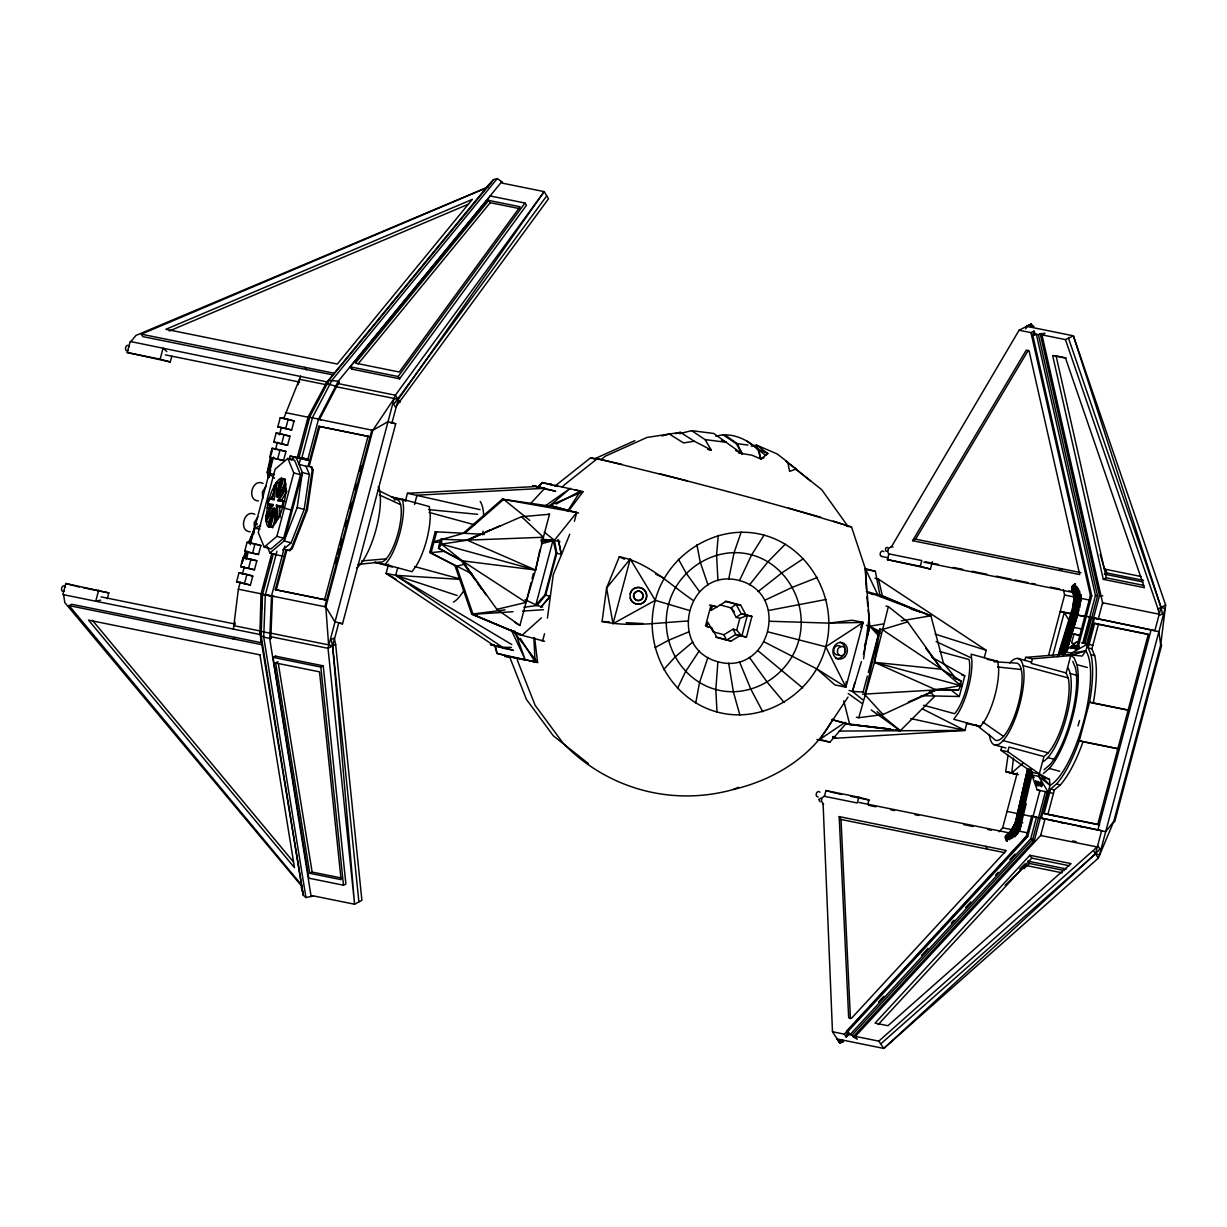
<?xml version="1.0" encoding="UTF-8"?>
<svg xmlns="http://www.w3.org/2000/svg" width="1227" height="1227" viewBox="0 0 1227 1227"><rect width="100%" height="100%" fill="white"/><g stroke="black" fill="none" stroke-linecap="round" stroke-linejoin="round"><path stroke-width="1.5" d="M1077.367 647.503L1078.962 645.862L1073.134 648.5M358.897 901.83L332.64 645.954L331.183 639.528L334.189 638.009L335.646 644.42L361.904 900.311L354.588 904.238L313.268 895.863L305.968 897.597L303.238 895.173L259.925 632.994L261.014 593.929L262.041 594.006L261.719 608.883M261.014 593.929L262.517 594.558L261.106 635.601L303.238 895.173M262.517 594.558L265.293 595.126L263.713 637.15L305.968 897.597M313.268 895.863L311.137 896.538L269.741 638.838L271.474 596.061L265.293 595.126M260.968 632.779L259.925 632.994L261.106 635.601L263.713 637.15L270.784 638.623L272.486 596.123L238.36 589.205L240.323 581.797M267.547 503.392L273.038 504.512L265.784 516.429L266.29 521.276A19.203 5.767 -74.8 0 0 268.575 526.843L270.538 527.242A19.203 5.767 -74.8 0 0 275.4 523.116L277.992 518.868A19.203 5.767 -74.8 0 0 282.593 507.457L284.296 501.061A19.203 5.767 -74.8 0 0 285.937 489.036L285.753 484.236A19.203 5.767 -74.8 0 0 283.468 478.653L281.504 478.254A19.203 5.767 -74.8 0 0 276.642 482.38L273.759 486.444L274.265 499.941L268.759 498.822L268.069 501.091L266.029 519.144M284.296 501.061L277.624 500.616L284.894 488.699L284.771 485.263L277.501 497.196L282.287 479.205L280.891 478.929L276.106 496.904L275.6 483.407M1006.999 841.308L1005.296 836.737L1009.33 832.857A10.383 3.037 -63.6 0 0 1012.505 829.038M440.846 539.313L441.705 539.42L441.459 544.128L438.438 548.331L440.846 539.313L467.702 540.141L543.392 537.257L549.497 514.266L548.73 514.174M862.535 694.206L936.186 689.927L958.578 689.911L960.741 685.602L960.986 680.893L941.676 669.267L882.244 629.574L879.866 629.037L868.317 672.488M846.016 685.295L846.216 681.568M441.705 539.42L439.634 543.822L439.297 548.454L462.211 560.8L526.061 602.426L519.941 625.402L519.159 625.31M717.902 661.767C769.666 675.954 791.016 594.282 739.498 580.57C687.733 566.368 666.384 648.055 717.902 661.767L715.832 689.513L716.997 711.967C763.654 724.866 813.976 693.025 825.756 646.782C838.44 600.647 810.878 547.84 764.038 535.141C717.366 522.257 667.059 554.098 655.264 600.34C642.595 646.476 670.157 699.283 716.997 711.967M718.255 535.386L716.568 555.033L717.964 580.678M282.593 507.457L283.115 501.736L281.903 506.306L276.412 505.187L276.919 518.684L275.063 521.72L274.572 508.223L269.787 526.199L270.538 527.242L274.94 510.677L274.572 508.223M1008.073 755.126L1005.695 771.645L1015.695 774.268L1011.754 772.872L1013.425 758.102M269.373 477.41L270.983 457.656M271.397 454.097L271.811 450.539L267.256 472.364L268.314 477.763M238.36 589.205L233.391 629.129M547.441 618.086L553.27 574.711L569.742 534.251M687.58 621.077C659.19 622.488 630.218 627.503 602.089 621.491L606.583 588.009L619.313 556.767C648.04 562.211 669.651 584.374 693.086 600.356M863.593 658.807L869.115 617.794L865.311 568.592L851.492 526.889L788.394 508.07M253.805 533.668L254.602 528.131L260.707 525.769M267.241 546.46L269.925 552.978L284.143 540.923L297.179 507.518L302.348 472.502L296.09 457.257M282.609 550.064L291.136 542.84L304.173 509.42L309.342 474.404L305.998 466.26M289.817 550.586L288.851 550.325L291.382 548.178L306.336 509.849L312.256 469.711L311.075 466.797L313.222 469.972L307.302 510.125L292.348 548.438L289.817 550.586L285.922 549.727L275.308 589.65L325.569 599.896L275.308 589.65M268.59 513.576L269.909 505.033L268.437 512.809A19.203 5.767 -74.8 0 1 269.909 505.033L267.747 504.45L269.449 498.055A19.203 5.767 -74.8 0 1 274.05 486.628L276.642 482.38L278.59 482.917A19.203 5.767 -74.8 0 1 279.909 481.122M256.918 524.957L257.133 523.592M1080.573 594.481A16.718 5 -86 0 1 1080.22 604.42L1079.699 607.58L1077.413 607.58L1073.134 606.061L1073.41 603.623A12.055 3.604 -86 0 0 1072.613 590.939L1071.723 587.012L1075.481 583.868M1073.134 606.061L1073.487 603.837A13.083 3.911 -86 0 0 1072.628 590.095L1071.493 587.948M1073.456 606.353L1073.993 603.239A10.383 3.098 -86 0 0 1074.208 601.153M1073.978 606.659L1074.361 604.267A15.153 4.525 -86 0 0 1073.364 588.346L1072.183 586.107M546.675 195.937L393.729 404.389L395.569 407.241L548.515 198.789L544.174 191.627L395.355 395.201L394.158 398.484L328.023 648.301L354.588 904.238L332.64 645.954L338.79 622.779M891.201 547.181L1019.085 330.232L1026.708 326.351L1073.38 335.815L1165.65 605.064L1160.681 644.988L1113.702 821.584L1098.318 858.164L883.808 1048.425L837.136 1038.962L832.473 1031.738L823.072 803.256M868.164 609.742L869.805 626.23L863.379 654.313M274.465 478.208L269.096 473.668L271.98 457.87M695.74 702.948L699.528 682.595L707.872 657.503M728.715 579.159L734.114 552.564L741.169 532.15M539.88 549.941L535.585 570.018L526.061 602.426L496.889 609.344L462.211 560.8L441.459 544.128L439.634 543.822M1027.444 769.452L1015.895 821.139A11.135 3.252 -63.6 0 1 1008.625 833.133L1006.447 835.066A5.445 5.199 -78.5 0 0 1005.726 838.394L1007.03 841.139M1027.643 769.268L1015.281 822.657A13.083 3.819 -63.6 0 1 1007.643 834.375L1005.557 835.817M1016.646 821.906L1028.057 769.16M1028.686 769.13L1016.263 822.657A15.153 4.417 -63.6 0 1 1007.428 836.216L1005.25 837.734M1029.468 769.176L1016.999 822.857A16.058 4.693 -63.6 0 1 1007.628 837.228L1005.404 838.762M1030.343 769.298L1017.827 823.148A16.795 4.908 -63.6 0 1 1008.027 838.179L1005.772 839.743M1031.278 769.498L1018.701 823.547M1031.769 771.599L1019.545 824.007A17.561 5.123 -63.6 0 1 1009.284 839.728M1032.597 771.89L1020.312 824.498A17.546 5.123 -63.6 0 1 1011.784 838.547M1026.201 803.608L1020.941 824.989A17.255 5.031 -63.6 0 1 1014.361 836.676M480.754 533.99L466.843 540.033L535.585 570.018L441.459 544.128L467.702 540.141L521.536 516.705L543.392 537.257L535.585 570.018L461.352 560.693L438.438 548.331M885.986 606.046L888.363 606.598L874.452 662.335L858.793 717.718L856.415 717.182M273.038 504.512L265.784 516.429M526.061 602.426L531.107 582.488M532.027 578.853L533.408 573.423M107.316 598.653L108.835 592.917L65.798 583.485L62.853 594.558L260.538 634.62L261.55 642.994M171.811 356.229L170.277 361.965L127.24 352.532L130.185 341.459L328.284 382.164M98.681 590.156L95.737 601.23L100.706 600.126M127.24 352.532L160.124 359.204L163.068 348.131L166.811 351.597M236.566 581.843L238.974 572.825L246.918 574.435L252.793 576.046L250.4 585.049L236.566 581.843L250.4 585.049M240.63 566.567L243.023 557.564L250.968 559.175L256.857 560.77L254.464 569.788L240.63 566.567L254.464 569.788M244.694 551.306L247.087 542.288L255.032 543.898L260.922 545.509L258.514 554.512L244.694 551.306L258.514 554.512M269.695 457.303L272.103 448.284L280.047 449.895L285.922 451.505L283.529 460.508L269.695 457.303L283.529 460.508M273.759 442.027L276.152 433.024L284.097 434.634L289.986 436.229L287.593 445.248L273.759 442.027L287.593 445.248M277.823 426.766L280.216 417.747L288.161 419.358L294.051 420.968L291.658 429.987L277.823 426.766L291.658 429.987M270.4 461.628L267.256 472.364L274.388 474.742M242.302 574.405L244.265 566.997M246.228 559.589L248.207 552.196M250.17 544.788L273.514 457.011M275.492 449.619L277.455 442.211M279.434 434.818L281.397 427.41M283.851 418.162L300.722 376.029M244.51 583.454L246.918 574.435M248.575 568.178L250.968 559.175M252.639 552.917L255.032 543.898M277.639 458.913L280.047 449.895M281.704 443.637L284.097 434.634M285.768 428.376L288.161 419.358M234.924 622.12L233.974 625.678L261.244 631.199M298.1 384.649L299.526 379.296L326.781 384.833M274.511 499.067L269.449 498.055L267.747 504.45L273.284 505.723M268.575 526.843L272.992 510.279L266.29 521.276L268.452 521.858A19.203 5.767 -74.8 0 0 268.713 523.975M281.504 478.254L277.103 494.834L276.642 482.38M277.501 497.196L279.05 495.233L283.468 478.653L285.431 479.19L281.995 492.073M289.373 459.143L290.201 456.061L308.606 460.34M272.701 527.84L275.63 516.782M262.041 594.006L261.075 593.745L271.688 553.822L283.1 556.214M308.1 416.95L297.44 457.058L307.885 459.174L318.56 419.067L338.284 381.183L501.782 181.703L497.257 178.575L493.591 179.633L487.763 185.906L326.535 382.609L308.1 416.95L318.56 419.067M264.219 547.089L276.888 536.352L293.774 472.916L287.824 458.407L275.155 469.143L258.268 532.579L264.219 547.089L270.998 548.929L283.667 538.193L300.538 474.772L294.587 460.263L287.824 458.407M263.974 586.751L265.415 581.307M270.247 563.162L271.688 557.718M307.087 424.665L308.529 419.22M273.314 554.006L262.701 593.914L261.075 593.745M299.051 457.226L309.848 416.674L328.989 380.462L338.284 381.183L338.913 382.533M300.646 458.177L299.005 464.358L306.965 466.521M265.461 594.466L276.965 551.26M301.827 457.794L312.609 417.226L332.103 380.079L497.257 178.575M271.52 595.862L284.787 546.03M319.726 426.567L309.112 466.475L308.146 466.214L318.759 426.29L369.02 436.551L318.759 426.29M276.274 589.911L286.888 550.003L285.922 549.727M324.603 599.635L368.054 436.291M335.324 563.193L336.796 557.687M337.762 554.006L339.235 548.5M340.216 544.834L341.673 539.328M345.094 526.49L346.551 520.984M349.971 508.131L351.443 502.625M354.864 489.772L356.321 484.266M359.741 471.429L361.213 465.923M332.64 645.954L328.606 644.865L325.83 606.936L372.809 430.34L394.158 398.484L398.177 399.573L544.174 191.627L502.334 183.145L501.322 181.657L502.84 183.252M392.011 422.748L398.177 399.573M338.882 623.055L342.517 623.807L395.738 423.76L387.993 421.659L372.809 430.34L318.499 419.266L319.465 419.527L339.081 381.904M388.591 564.129L386.122 573.377L493.868 645.525L502.487 647.273L511.398 647.411M405.462 500.693L407.441 493.285L536.168 486.521L544.788 488.269L530.938 503.193M397.655 567.917L395.692 575.31L502.487 647.273M414.527 504.481L416.996 495.217L544.788 488.269M471.935 573.807L429.741 552.426L435.232 531.766L484.358 534.358M542.671 606.966L535.785 605.126L553.116 539.957L559.972 541.797M535.785 605.126L544.911 594.926L556.061 552.994L553.116 539.957M574.389 521.276L576.705 512.518L502.272 499.19L464.036 532.564L465.432 532.748L503.668 499.374L529.773 520.432M544.543 633.73L542.687 640.724L541.429 640.555M655.264 600.34L613.025 623.699L630.233 558.975L655.264 600.34L689.022 610.356M725.249 601.322L736.047 604.267L741.231 613.791L747.32 615.448L741.814 636.169L736.706 630.111L739.835 618.362L747.32 615.448L751.936 616.383L746.43 637.104L743.347 636.491M769.82 621.261L828.946 623.117L852.198 620.218L863.133 622.426L845.909 687.151L834.973 684.942L816.768 668.868L764.314 641.982M858.823 797.243L825.94 790.571L824.421 796.323L857.305 802.979L858.823 797.243L868.977 800.004L867.995 803.7M887.382 559.619L888.915 553.883L921.799 560.555L920.265 566.291L887.382 559.619L930.419 569.052L932.382 561.675M862.612 699.743L852.474 691.399L854.882 682.35M864.514 646.154L865.955 640.709M866.922 637.089L869.805 626.23L882.765 624.006M861.446 661.598L852.474 691.399L849.069 690.448M863.01 692.396L867.351 676.108M921.14 695.694L959.299 696.507L964.805 675.847L931.446 656.997M966.907 722.994L964.928 730.402L836.247 738.209L832.796 737.504M984.269 657.703L986.232 650.31L878.547 579.19L874.897 578.208M1041.462 834.636L855.357 1036.37L878.823 1041.14L883.808 1048.425L1095.496 853.793L1101.662 830.618L1041.294 818.118L1050.021 785.341L1049.438 779.283L1039.3 773.9L1032.444 772.504L1000.91 750.28L1001.738 747.197M1024.806 660.494L1025.619 657.396L1063.916 654.206L1082.214 656.077L1085.788 650.862L1094.515 618.086L1158.901 631.675L1160.681 644.988L1161.647 645.249L1114.668 821.845L1113.702 821.584L1105.68 831.707L1041.294 818.118M1063.916 654.206L1064.576 651.752L1071.416 653.147L1085.788 650.862A72.04 21.657 -74.8 0 1 1083.671 721.307A72.04 21.657 -74.8 0 1 1050.021 785.341L1039.3 773.9L1007.766 751.676L1008.993 747.044L1043.916 756.553L1048.241 752.872A44.801 13.466 -74.8 0 0 1068.196 677.902L1066.156 672.933L1071.416 653.147L1087.597 644.037L1081.416 642.795M1085.788 650.862L1070.772 655.586L1032.474 658.792L1031.232 663.424L1066.156 672.933M999.023 831.753L1002.674 827.796L1017.275 772.903M1048.533 655.448L1064.591 595.034L1063.41 589.758M1052.628 656.246L1064.269 612.503L1069.837 613.623M1032.444 772.504L1031.8 774.958L1037.198 789.927L1039.683 790.617M1067.306 649.466L1072.229 630.954M1080.343 635.295L1073.993 634.006L1071.585 643.025L1074.775 643.669M1043.916 756.553L1038.64 776.338L1048.195 792.167L1037.198 789.927M848.67 1034.361L846.584 1031.125L1026.37 836.247L1031.769 815.955L1033.149 816.231M1076.739 646.905L1090.374 595.632L1091.754 595.908L1078.119 647.181M846.584 1031.125L847.949 1031.416L1027.751 836.523L1039.944 790.495M847.949 1031.416L850.035 1034.637L1030.726 838.793L1036.478 817.151L1031.769 815.955M1082.781 643.071L1095.45 595.463L1036.355 334.296L1031.57 335.753L1034.974 334.02M1083.472 643.209L1090.389 617.258M1019.085 330.232L1030.971 332.624L1033.978 331.106L1034.714 332.686L1032.919 333.591L1038.425 334.71L1097.521 595.877L1084.852 643.485L1086.616 643.96L1099.469 595.647L1040.22 333.79L1044.975 333.33L1041.968 334.864L1102.843 603.883M1044.131 813.47L1050.649 788.961L1056.6 783.915A77.209 23.206 -74.8 0 0 1079.285 740.755L1089.545 702.135A77.209 23.206 -74.8 0 0 1090.987 654.681L1088.18 647.856L1094.699 623.347L1148.319 634.221L1097.736 824.345L1044.131 813.47L1046.616 814.145M1117.935 748.853L1083.012 741.783A77.209 23.206 -74.8 0 1 1060.327 784.927L1054.376 789.973L1047.858 814.483L1099.637 824.989M1126.371 709.866L1093.272 703.163A77.209 23.206 -74.8 0 0 1094.714 655.709L1091.907 648.884L1098.426 624.359L1148.349 634.482M1097.935 829.605L1151.156 629.574M1041.968 334.864L1065.45 339.618L1073.38 335.815L1161.033 607.411L1154.883 630.586L1089.009 616.966M1057.582 656.706L1073.242 605.571A11.135 3.328 -86 0 0 1072.858 591.705M1058.456 655.172L1074.254 605.34L1058.993 655.479M1060.251 653.976L1075.097 604.451A16.058 4.801 -86 0 0 1074.039 587.564L1072.843 585.279M1061.094 654.298L1075.972 604.574A16.795 5.015 -86 0 0 1074.867 586.92M1061.999 654.574L1076.923 604.65A17.301 5.169 -86 0 0 1075.788 586.46L1074.545 584.129M1062.919 654.804L1077.889 604.681A17.561 5.245 -86 0 0 1076.723 586.215M1063.778 654.957L1078.794 604.65A17.546 5.245 -86 0 0 1078.334 588.393M1066.769 647.335L1068.41 641.997M1070.604 634.865L1073.334 625.954M1075.527 618.822L1077.168 613.469M1065.097 653.224L1079.591 604.558A17.255 5.153 -86 0 0 1079.653 591.23M1066.754 649.436L1077.705 613.776M1066.248 651.399L1079.147 609.405M1066.631 651.307L1078.027 614.067M268.468 501.214L269.449 498.055L271.612 498.637L274.127 492.073M746.43 637.104L740.341 635.448L731.123 641.046L716.737 637.12L711.553 627.611L705.479 625.954L711 605.233L717.059 606.874L712.442 605.939L711 610.494L726.277 601.276L740.663 605.202L745.847 614.727L751.936 616.383M244.925 558.469L247.194 551.322M250.047 542.411L254.602 528.131L259.894 529.205M245.799 551.061L241.765 563.515L246.259 551.138M249.464 542.288L254.602 528.131L248.958 542.227M1022.797 822.857L1017.106 820.434L1015.097 822.857A12.055 3.512 -63.6 0 1 1008.057 833.654M1016.493 820.464L1015.68 822.596A14.141 4.126 -63.6 0 1 1007.428 835.25L1005.296 836.737M677.519 688.516L685.571 671.537L699.329 650.739M739.498 580.57L751.645 554.865L764.038 535.141M269.096 473.668L270.753 470.278M860.694 627.365L863.133 622.426L828.946 623.117M248.682 542.181L252.195 535.678M286.965 491.153L281.397 500.616L277.624 500.616M912.581 540.693L1026.263 350.17L1029.054 350.738L1079.699 574.573L912.581 540.693L915.587 539.159L1028.287 350.293M279.05 495.233L285.753 484.236M268.452 521.858L271.32 517.15M567.441 511.368L580.509 490.999L574.911 489.864M516.874 657.626A181.151 172.731 -78.5 0 0 517.763 661.307L535.125 705.295L562.963 743.025A187.179 178.482 -78.5 0 0 733.439 789.467C773.992 779.851 812.857 756.538 832.934 719.022M1025.665 328.882L1027.674 325.861L1031.232 324.051L1033.671 326.612L1031.539 327.333M846.155 723.424L829.958 742.136L819.866 739.39L848.026 697.074M1074.852 646.261L1073.932 647.166M392.41 567.104L374.603 562.242L385.293 564.42L389.634 558.408A38.083 11.442 -74.8 0 0 403.484 506.368L402.625 499.297L391.934 497.134L406.168 501.015M980.434 726.553L984.775 720.54A38.083 11.442 -74.8 0 0 998.625 668.5L997.766 661.43L971.063 654.16L971.922 661.23A38.083 11.442 -74.8 0 1 958.072 713.27L953.732 719.283L980.434 726.553L966.186 723.409M350.293 366.827L398.131 376.536L524.972 203.022L526.444 205.292L399.603 378.806L351.766 369.112L350.293 366.827L490.325 195.998L524.972 203.022M568.178 511.567L583.024 491.69L542.457 482.579L536.843 487.748M749.528 584.834L767.964 561.782L785.295 544.174M541.49 543.745L554.42 540.309L576.705 512.518L575.448 512.349M130.89 341.612L135.906 335.462L488.392 186.841L487.763 185.906L491.398 182.302M630.233 558.975L606.583 588.009L613.025 623.699M327.87 381.536L493.591 179.633M488.76 200.415L355.385 363.131L399.296 372.026L520.11 206.765L488.76 200.415L490.233 202.685L519.727 208.667M358.069 363.928L490.233 202.685M523.914 607.304L537.089 605.478L545.662 595.126L556.813 553.208L554.42 540.309L544.267 532.119M540.862 607.35L550.018 596.307M537.472 488.346L542.457 482.579L552.533 485.325L550.616 483.76M268.759 498.822L269.449 498.055M540.616 607.288L550.356 596.399L544.911 594.926M663.608 669.651L674.942 657.135L692.856 641.966M832.473 1031.738L844.345 1034.146L866.369 1010.266M870.265 1006.048L910.434 962.505M914.314 958.287L938.946 931.6M941.538 928.793L957.091 911.937M959.683 909.13L983.011 883.839M985.603 881.032L1025.772 837.489M844.345 1034.146L846.185 1036.999L848.777 1034.177M878.563 1001.953L883.762 996.324M921.462 955.465L927.949 948.41M951.354 923.057L953.946 920.235M965.649 907.551L970.848 901.922M995.542 875.158L998.149 872.336M1009.852 859.652L1015.051 854.023M846.185 1036.999L847.704 1035.649L846.599 1033.947L852.105 1035.067L1032.781 839.222L1030.726 838.793M855.357 1036.37L857.198 1039.223L853.21 1036.769L1034.361 840.418M1029.898 855.28L875.05 1023.119L887.934 1025.726L1071.048 863.609L1029.898 855.28L1031.738 858.118L1069.146 865.71M878.195 1024.56L1031.738 858.118M878.823 1041.14L1098.104 846.124L1099.944 848.977L1095.496 853.793L880.664 1043.993M831.814 719.697L849.713 724.482L900.311 730.725L934.499 696.522L929.33 690.893M266.09 486.076L262.379 491.92L262.701 498.868M257.885 516.935L254.173 522.779L254.48 529.727M887.857 550.662C884.498 553.607 884.759 545.371 888.026 547.886M1019.698 869.115L1025.159 863.808M1005.097 885.373L1025.634 865.418L1062.229 872.842M1023.901 868.747L1029.376 863.425L1064.422 870.526M541.414 617.887L522.088 635.218L471.689 614.144L455.11 566.107M328.989 380.462L326.535 382.609L327.333 383.33M1005.695 771.645L1011.754 772.872L1022.919 763.317M549.006 506.475L570.417 488.254L545.478 505.754M291.029 460.14L294.756 456.981M302.716 459.159L303.621 458.377L304.051 459.419L302.655 458.116L303.621 458.377M1043.978 769.774L1049.606 765.004A58.052 17.454 -74.8 0 0 1075.45 667.856L1072.812 661.414M1043.303 773.547L1049.315 768.455A62.025 18.65 -74.8 0 0 1076.923 664.651L1074.1 657.764L1071.309 655.755M1007.106 834.176L1010.711 833.21M1064.576 651.752L1076.6 641.813L1079.346 642.365M555.064 486.015L590.647 457.778L601.092 459.634L605.264 456.214L646.997 437.441L680.433 432.349L694.283 441.245L711.246 450.002L705.05 439.603L691.583 430.646L679.635 433.683M1071.708 647.319L1070.834 648.516L1072.904 647.825M758.071 591.598L781.906 572.84L803.501 558.607M738.746 453.054L751.906 455.171L760.771 458.975L767.841 453.591L756.584 445.125L751.292 446.107M720.203 604.911L731.062 607.856L736.246 617.38L741.231 613.791L745.847 614.727M1006.309 840.618L1008.594 839.053A17.301 5.046 -63.6 0 0 1018.701 823.547M819.866 739.39L845.158 722.32M1076.846 647.749L1075.251 649.39L1079.361 647.028L1074.898 648.362L1077.03 646.414M768.378 631.982L825.756 646.782L863.133 622.426M1074.959 647.15C1080.573 642.288 1067.797 650.31 1075.327 646.905M711.553 627.611L706.936 626.675L707.872 622.258L713.056 631.782L723.915 634.742L733.117 629.144L736.706 630.111M128.452 350.431C123.053 352.931 126.059 341.689 129.464 346.597M64.479 590.893C59.08 593.408 62.086 582.15 65.491 587.058M654.927 647.657L668.332 640.371L688.868 631.844M556.107 504.036L580.509 490.999M1026.708 326.351L1031.232 324.051L1026.125 326.658M300.676 883.9L69.111 605.617L71.718 604.282L261.872 642.825M232.67 638.761L235.277 637.442M273.007 657.365L275.492 656.154L323.238 665.832L345.891 883.977L343.483 885.204L308.836 878.179L273.007 657.365L320.83 667.059L323.238 665.832M273.36 657.442L275.768 656.215M275.615 662.963L319.526 671.859L341.091 879.652L309.741 873.287L275.615 662.963L278.023 661.736M335.646 644.42L328.023 648.301L271.106 636.767M1038.425 334.71L1040.22 333.79M309.741 873.287L312.149 872.075L341.658 878.041M1059.024 570.371L1062.03 568.837M1104.346 574.144L1106.754 572.917M1107.03 572.978L1104.622 574.19L1142.966 581.966M1103.303 579.343L1144.438 587.687L1065.527 358.131L1052.659 355.523L1103.303 579.343L1106.309 577.825L1143.717 585.402M1068.456 338.085L1161.033 607.411L1162.49 613.837L1159.484 615.371L1158.027 608.945L1165.65 605.064M270.937 638.055L270.784 638.623M764.544 600.371L792.535 587.242L817.427 577.457M858.793 717.718L883.011 714.528L936.186 689.927L960.741 685.602L941.676 669.267L925.756 648.316M824.59 795.771L822.274 797.734A5.445 5.199 -78.5 0 0 821.553 801.062L822.857 803.823A2.96 2.822 -78.5 0 0 823.639 804.298M634.865 440.677L594.574 458.806L599.466 459.419M467.702 540.141L500.217 525.708M485.969 531.72L489.45 530.202M908.409 701.967L936.186 689.927L874.452 662.335L879.866 629.037L864.912 694.743L883.011 714.528M733.439 789.467L738.577 787.243M842.474 1040.036L843.47 1041.585L839.958 1043.073L837.136 1038.962M332.87 374.879L142.915 336.643L141.32 334.173L485.769 188.16M169.249 331.014L468.561 204.127M547.84 506.153L583.024 491.69M746.277 440.708L757.887 449.327L760.771 458.975L764.068 457.794M1075.435 584.021L1072.95 585.739A5.445 5.199 -78.5 0 0 1071.907 588.991L1073.978 592.733A9.847 2.945 -86 0 1 1074.361 593.975M432.487 542.104L465.432 532.748M882.244 629.574L907.643 621.89L941.676 669.267L874.452 662.335L960.741 685.602M429.741 552.426L456.505 566.291L465.739 563.837M661.92 435.953L669.282 434.036L683.516 442.901L694.283 441.245M675.448 433.622L680.433 432.349M715.878 436.321C731.2 431.459 747.55 439.542 758.853 449.742L760.771 458.975M325.907 384.296L327.747 383.867L336.367 386.413M768.531 610.479L826.093 599.466M269.787 526.199L268.391 525.923L273.176 507.932L265.906 519.865L266.29 521.276M504.65 656.552L507.104 656.138L535.064 661.798L533.868 637.549M901.278 620.847L930.894 615.77L943.425 662.979L956.232 678.93M456.505 566.291L473.085 614.328L522.088 635.218L471.689 614.144L505.079 609.896M358.161 564.435L380.293 562.058A32.377 9.739 -74.8 0 0 399.174 528.607A32.377 9.739 -74.8 0 0 394.174 500.049M506.705 657.12L509.619 656.828L526.383 699.329L553.27 735.755L588.439 763.639M444.404 551.291L431.137 552.61L436.628 531.951L435.232 531.766M541.138 541.644L554.42 540.309L541.168 539.19M521.536 516.705L549.497 514.266M361.781 560.908L386.183 558.837M473.085 614.328L513.024 611.706M522.533 611.092L543.454 609.712M433.883 542.288L441.536 542.15M541.03 540.524L554.42 540.309M839.069 731.062L964.928 730.402L922.428 708.899M935.419 689.329L958.578 689.911M602.089 621.491L609.497 621.859M626.169 622.702L642.825 623.546M1099.469 595.647L1102.766 595.831M993.977 661.752L1016.769 663.132A39.97 12.009 -74.8 0 1 1016.846 709.175A39.97 12.009 -74.8 0 1 993.517 738.439L976.14 724.881M460.186 579.389L395.692 575.31L386.122 573.377L396.014 579.251M852.474 691.399L863.915 692.12M271.474 596.061L272.486 596.123M519.266 634.451L518.331 634.374L544.619 641.261M428.606 509.619L477.564 514.312M883.931 551.69C880.894 548.745 878.103 556.291 882.121 556.506M258.391 500.938C246.336 500.34 252.287 477.886 263.038 483.453M250.17 531.782C238.13 531.184 244.081 508.73 254.833 514.312M818.148 796.967C814.13 796.752 816.921 789.222 819.958 792.151M820.081 801.814L818.731 799.452L821.078 798.087M997.566 666.982L1021.293 669.513M832.167 719.589L849.713 724.482L890.48 729.114L873.731 727.028M270.676 633.331L260.231 631.215M845.863 723.608L860.725 725.433M864.452 725.878L870.02 726.568M1033.103 326.535L1027.674 325.861L1033.671 326.612M691.583 430.646L713.777 433.468L742.366 453.959L737.212 443.699L724.881 434.864M705.05 439.603L726.491 442.333L721.522 440.324M722.703 434.588L736.185 443.56L747.949 445.048M846.446 526.23L851.477 526.874M503.668 499.374L502.272 499.19L556.199 507.027L554.941 506.874M542.61 537.15L543.392 537.257M1055.021 355.661L1066.094 357.901M141.32 334.173L334.066 373.238M338.437 383.668L395.355 395.201L400.017 402.425M337.241 386.95L394.158 398.484M165.415 354.879L299.787 382.118M390.263 422.655L395.738 423.76M1141.049 576.506L1104.469 569.083L1100.236 554.435M1143.549 580.371L1106.662 572.902L1105.604 569.236M915.587 539.159L1080.987 572.687M285.339 412.609L309.02 417.41M294.051 420.968L280.216 417.747M1071.907 588.991L1072.183 590.126M554.405 485.708L558.132 486.459M1095.45 595.463L1097.521 595.877M925.296 561.767L938.364 564.42M953.302 567.441L962.628 569.343M971.953 571.23L986.891 574.251M996.217 576.138L1011.155 579.175M1014.882 579.926L1027.95 582.58M1031.677 583.331L1035.404 584.083M1050.343 587.12L1059.668 589.006M1068.947 590.893L1072.643 591.629M923.824 562.165L1074.515 592.718A2.96 2.822 -78.5 0 1 1072.95 591.874M289.986 436.229L276.152 433.024M881.553 556.444L888.379 557.84M546.23 489.266L554.849 491.015M1064.591 595.034L1073.594 596.859M1080.788 598.316L1089.775 600.141M1159.224 614.221L1102.598 602.748L1098.242 619.098L1094.515 618.086M285.922 451.505L272.103 448.284M866.078 569.451L875.388 571.337L880.112 596.383M1084.99 615.923L1089.699 617.12M1071.033 613.592L1060.251 611.399L1064.269 612.503L1069.637 621.353M1076.432 614.681L1085.435 616.506M299.909 457.625L307.885 459.174M1077.26 615.126L1084.683 616.629M308.146 466.214L312.026 467.058M1073.211 627.258L1082.321 629.098M407.441 493.285L480.018 509.634M284.771 501.306L279.235 500.033L285.937 489.036L284.894 488.699M1025.619 657.396L1032.474 658.792M283.069 507.702L276.412 505.187M740.663 605.202L736.047 604.267L731.062 607.856L734.36 611.798M987.075 659.267L997.766 661.43M1128.165 709.973L1089.545 702.135L1093.272 703.163M740.341 635.448L735.725 634.512L726.522 640.111L715.724 637.166M260.922 545.509L247.087 542.288M731.123 641.046L726.522 640.111L723.915 634.742M248.912 559.159L256.857 560.77M1117.889 748.593L1079.285 740.755L1083.012 741.783M252.793 576.046L238.974 572.825M960.158 729.436L964.928 730.402L910.695 718.562M267.931 595.202L325.83 606.936L334.772 621.69L342.517 623.807M503.929 648.27L512.549 650.019M1000.91 750.28L1007.766 751.676M511.49 657.197L515.217 657.948M518.944 658.715L526.398 660.218M530.125 660.985L537.595 662.488L534.619 637.749M75.967 586.261L79.617 586.997M83.267 587.733L108.835 592.917M816.906 739.498L829.958 742.136M101.043 596.874L235.415 624.114M271.688 633.331L328.606 644.865M69.111 605.617L261.857 644.681M1034.407 816.722L1045.021 819.145L1040.665 835.495L1097.306 846.983M1007.03 811.43L1017.95 813.654M1023.41 814.759L1032.29 816.553M1061.156 822.688L1064.867 823.44M1079.699 826.446L1083.41 827.197M1072.521 840.94L1076.171 841.676M837.934 793.716L841.584 794.452M850.71 796.308L868.977 800.004M1002.674 827.796L1013.471 829.989M1017.076 830.71L1027.858 832.903M1026.37 836.247L1027.751 836.523M858.977 802.443L1009.683 832.98M868.394 805.28L875.848 806.799M890.787 809.82L894.514 810.572M915.051 814.743L918.778 815.495M963.563 824.575L972.904 826.461M987.827 829.483L991.554 830.25M839.176 816.615L1006.309 850.495L851.461 1018.333L848.67 1017.766L839.176 816.615L841.016 819.467L850.418 1018.717M841.016 819.467L1004.698 852.642M1066.6 868.992L1027.904 861.139L1029.468 863.44M687.335 480.938L597.38 458.622L564.819 484.466A181.151 172.731 -78.5 0 0 562.227 487.18M601.092 459.634L621.69 464.297M879.958 595.417L930.894 615.77L926.615 614.788M961.953 675.203L964.805 675.847M958.348 680.295L960.986 680.893M896.032 729.758L900.311 730.725L877.121 711.66M659.39 473.637L727.856 491.582M1011.754 772.872L1018.41 774.62M578.623 513.039L552.426 506.184L572.288 511.506M727.933 491.613L760.265 500.263M1161.033 607.411L1165.067 608.5L1099.515 854.882L1095.496 853.793M160.124 359.204L170.277 361.965M920.265 566.291L930.419 569.052M1094.699 623.347L1098.426 624.359M372.809 430.34L371.842 430.079L324.864 606.659L325.83 606.936M320.385 419.649L321.351 419.91M866.323 589.113L865.311 568.592L875.388 571.337M555.708 491.245L532.564 485.539L545.263 489.006M1073.993 634.006L1079.867 635.617M1089.116 644.344L1092.843 645.371M1076.6 641.813L1079.085 642.488M1088.18 647.856L1091.907 648.884M1090.987 654.681L1094.714 655.709M1076.923 664.651L1087.352 667.488M290.201 456.061L297.195 457.962A61.825 1.166 14.9 0 1 307.64 460.079M1018.011 658.47L1030.634 661.92M1070.205 673.531L1077.459 675.51M312.256 469.711L313.222 469.972M1023.073 665.617L1068.196 677.902M402.625 499.297L429.327 506.567L430.186 513.638A38.083 11.442 -74.8 0 1 416.336 565.678L411.996 571.69L385.293 564.42M309.342 474.404L302.348 472.502L284.143 540.923L291.136 542.84M293.774 472.916L300.538 474.772M429.128 512.426L474.665 524.834M939.882 651.568L969.039 659.512A32.377 9.739 -74.8 0 1 954.621 713.7L923.655 705.264M556.061 552.994L561.506 554.481L558.147 539.573M709.421 605.126L712.442 605.939M736.246 617.38L739.835 618.362M297.179 507.518L304.173 509.42M306.336 509.849L307.302 510.125M284.388 508.162L291.167 510.003M741.814 636.169L735.725 634.512L733.117 629.144M267.026 507.671L269.142 508.239M266.198 513.791L268.207 514.328M414.711 566.598L460.263 579.006M276.888 536.352L283.667 538.193M1003.134 740.587L1048.241 752.872M291.382 548.178L292.348 548.438M1047.843 757.58L1055.097 759.559M994.974 745.034L1005.803 747.995M269.925 552.978L275.17 554.405M1049.315 768.455L1059.729 771.292M243.023 557.564L247.44 558.76M1044.039 777.811L1049.438 779.283M1056.6 783.915L1060.327 784.927M1007.152 771.936L1015.695 774.268M1050.649 788.961L1054.376 789.973M1049.714 792.473L1053.441 793.486M513.407 650.249L490.263 644.543L504.788 648.5M832.596 737.212L836.247 738.209L833.133 736.445M509.619 656.828L497.012 653.393L494.343 644.635M273.406 596.245L274.373 596.506M1051.861 815.035L1055.588 816.062M1050.542 819.989L1054.269 821.016M65.798 583.485L74.264 585.8M825.94 790.571L836.093 793.348M759.099 500.033L820.756 517.211M866.415 625.295L880.081 631.353M843.47 1041.585L837.719 1039.882L836.768 1038.395M837.734 1039.882L839.958 1043.073L837.719 1039.882L842.918 1041.416L841.967 1039.944M935.143 634.114L986.232 650.31M457.165 595.524L395.692 575.31L511.828 644.558M833.302 521.076L847.581 525.846L821.722 489.696L794.774 468.239M590.662 457.763L595.555 459.404M930.894 615.77L866.339 591.429L883.823 596.291L919.775 611.828M867.826 592.564L873.164 594.589M910.587 608.73L915.925 610.755M881.692 596.138L898.977 603.316M902.428 604.742L919.713 611.92M757.887 449.327L758.853 449.742M810.894 481.306L785.97 461.091L796.231 469.021L789.651 471.367L787.734 462.134L777.182 453.959L756.584 445.125L757.09 448.699L767.841 453.591M379.327 494.91L400.6 504.65M936.109 641.568L970.695 657.641M619.313 556.767L624.497 559.236M655.617 574.113L664.267 578.239M525.079 599.65L537.089 605.478M378.269 490.309L396.935 499.496M735.587 450.447L742.366 453.959L736.185 443.56M947.091 673.516L950.296 675.448M953.517 677.396L956.738 679.329M816.768 668.868L845.909 687.151L825.756 646.782M878.869 636.077L869.805 626.23L880.94 633.469M273.759 486.444L274.25 491.966M982.796 721.997L1003.487 736.399M496.889 609.344L519.941 625.402M514.558 622.089L517.625 624.236M848.21 693.546L861.998 703.393M871.201 709.942L900.311 730.725M1037.321 784.728L1037.689 783.424M757.09 448.699L765.893 455.493M869.805 626.23L878.762 633.255M950.358 689.482L959.299 696.507M802.581 687.887L757.841 650.632M1050.021 785.341L1038.64 776.338L1031.8 774.958L1034.208 777.673M888.363 606.598L907.643 621.89M1038.165 783.194L1039.975 785.449L1040.143 784.544M784.16 702.504L767.258 682.273L749.375 657.365M92.362 620.264L293.422 861.891M959.729 683.27L962.045 686.169M513.085 630.908L537.595 662.488L497.012 653.393L495.677 646.23M699.559 591.69L686.2 573.239L678.454 559.236M461.352 560.693L475.478 580.417M477.64 583.454L481.996 589.512M888.762 554.543L887.734 551.659A5.445 5.199 -78.5 0 1 888.762 548.408L891.247 546.705A2.96 2.822 -78.5 0 1 893.011 546.966M462.211 560.8L486.275 595.172M1040.91 784.559C1045.005 789.191 1038.947 777.872 1040.327 783.47M1093.656 850.94L1098.318 858.164M1028.272 861.216L1029.744 863.501M985.618 846.293L987.459 849.145M852.105 1035.067L853.21 1036.769M398.131 376.536L399.603 378.806M350.385 366.858L352.134 369.189M304.879 367.318L306.474 369.787M520.371 638.393L535.064 661.798M1038.64 783.67C1034.606 778.102 1039.56 789.482 1039.162 784.759M1037.428 782.887L1035.649 780.786L1036.324 783.455M1073.64 584.604L1074.867 586.905M1071.723 587.012L1072.889 589.19A14.141 4.218 -86 0 1 1073.824 604.067M1072.245 590.294L1073.318 592.304M762.765 711.737L750.909 689.344L739.436 661.66M865.311 568.592L877.949 595.126M511.199 629.834L524.987 659.052L514.788 630.985M1039.99 784.053L1037.935 781.246L1037.766 782.166M1065.45 339.618L1158.027 608.945M708.025 584.972L700.218 562.104L696.875 544.619M302.67 891.738L301.182 887.244L302.179 886.753L64.832 602.641L63.574 594.696M739.85 714.973L733.363 691.813L728.685 663.178M843.762 700.816L849.713 724.482M878.547 579.19L882.704 597.319M1056.079 355.861L1106.309 577.825M1033.978 331.106L1034.821 334.833M1032.95 336.029L1091.754 595.908M1030.971 332.624L1090.742 596.782M558.438 539.65L561.168 554.389M278.33 663.623L312.149 872.075M300.707 882.136L301.244 885.434M320.83 667.059L343.483 885.204M866.875 596.92L867.796 606.077M278.59 482.917L278.866 490.033M280.078 517.687L279.695 507.012L277.532 506.429L277.992 518.868M274.94 510.677L275.4 523.116M1080.956 594.742A15.966 4.77 -86 0 1 1080.941 601.031M840.004 642.12A8.42 7.193 -76.9 0 1 844.774 652.181M843.977 654.221A8.42 7.193 -76.9 0 1 835.664 658.378M630.018 593.669A8.42 8.39 89 0 1 642.948 588.945A8.42 8.39 89 0 1 642.963 602.733A8.42 8.39 89 0 1 630.034 598.04M641.491 592.472A4.755 4.739 89 0 1 639.758 600.31A4.755 4.739 89 0 1 633.408 595.432A4.755 4.739 89 0 1 640.509 591.721M1067.919 667.963A50.215 15.092 -74.8 0 1 1066.432 717.059A50.215 15.092 -74.8 0 1 1042.981 761.691M838.731 654.773A4.755 4.064 -76.9 0 1 833.915 649.16A4.755 4.064 -76.9 0 1 840.848 646.813M1009.852 662.933A44.801 13.466 -74.8 0 1 1023.993 677.534A44.801 13.466 -74.8 0 1 1007.704 734.252A44.801 13.466 -74.8 0 1 989.299 734.467M1079.53 720.464A58.052 17.454 -74.8 0 1 1077.996 725.939M1015.389 823.547A10.383 3.037 -63.6 0 1 1014.53 825.449M1021.416 825.449A16.718 4.877 -63.6 0 1 1015.02 836.768M1073.318 592.319A10.383 3.098 -86 0 1 1074.223 597.058M1008.763 833.102A2.96 2.822 -78.5 0 1 1010.557 833.179M1013.119 829.222A9.847 2.868 -63.6 0 1 1011.079 831.891M1020.358 828.762A15.966 4.663 -63.6 0 1 1017.244 834.283M480.171 501.414A53.957 16.227 -74.8 0 1 483.729 516.368M483.024 531.214A53.957 16.227 -74.8 0 1 482.548 534.911M464.113 590.095A53.957 16.227 -74.8 0 1 453.377 602.135M378.238 486.659A44.801 13.466 -74.8 0 1 376.122 529.098A44.801 13.466 -74.8 0 1 356.597 568.009M271.612 498.637A19.203 5.66 -75.7 0 1 274.188 490.969M1039.116 782.55L1041.524 786.614L1039.116 782.55M668.592 604.436C658.914 639.666 680.126 679.85 715.832 689.513C751.399 699.344 789.881 675.233 798.884 639.942C808.562 604.712 787.351 564.527 751.645 554.865C716.077 545.033 677.595 569.144 668.592 604.436M1070.435 647.181L1074.545 645.034L1070.435 647.181M1045.45 791.614L1032.382 840.74L1034.146 841.216L1047.214 792.09L1045.45 791.614M1034.683 781.568L1037.137 785.648L1034.683 781.568M472.257 199.418L337.318 364.036L165.89 329.296L472.257 199.418M711.246 450.002L707.626 449.266L711.246 450.002M259.955 654.865L88.528 620.11L294.48 867.642L259.955 654.865M845.066 656.522A8.42 7.193 -76.9 0 0 842.305 642.657A8.42 7.193 -76.9 0 0 833.056 653.178A8.42 7.193 -76.9 0 0 845.066 656.522M631.169 591.644A8.42 8.39 89 0 0 638.454 604.251A8.42 8.39 89 0 0 645.724 591.629A8.42 8.39 89 0 0 631.169 591.644M634.512 593.469A4.755 4.739 89 0 0 638.638 600.601A4.755 4.739 89 0 0 642.733 593.454A4.755 4.739 89 0 0 634.512 593.469M844.253 654.344A4.755 4.064 -76.9 0 0 842.704 646.506A4.755 4.064 -76.9 0 0 837.474 652.457A4.755 4.064 -76.9 0 0 844.253 654.344"/></g></svg>
